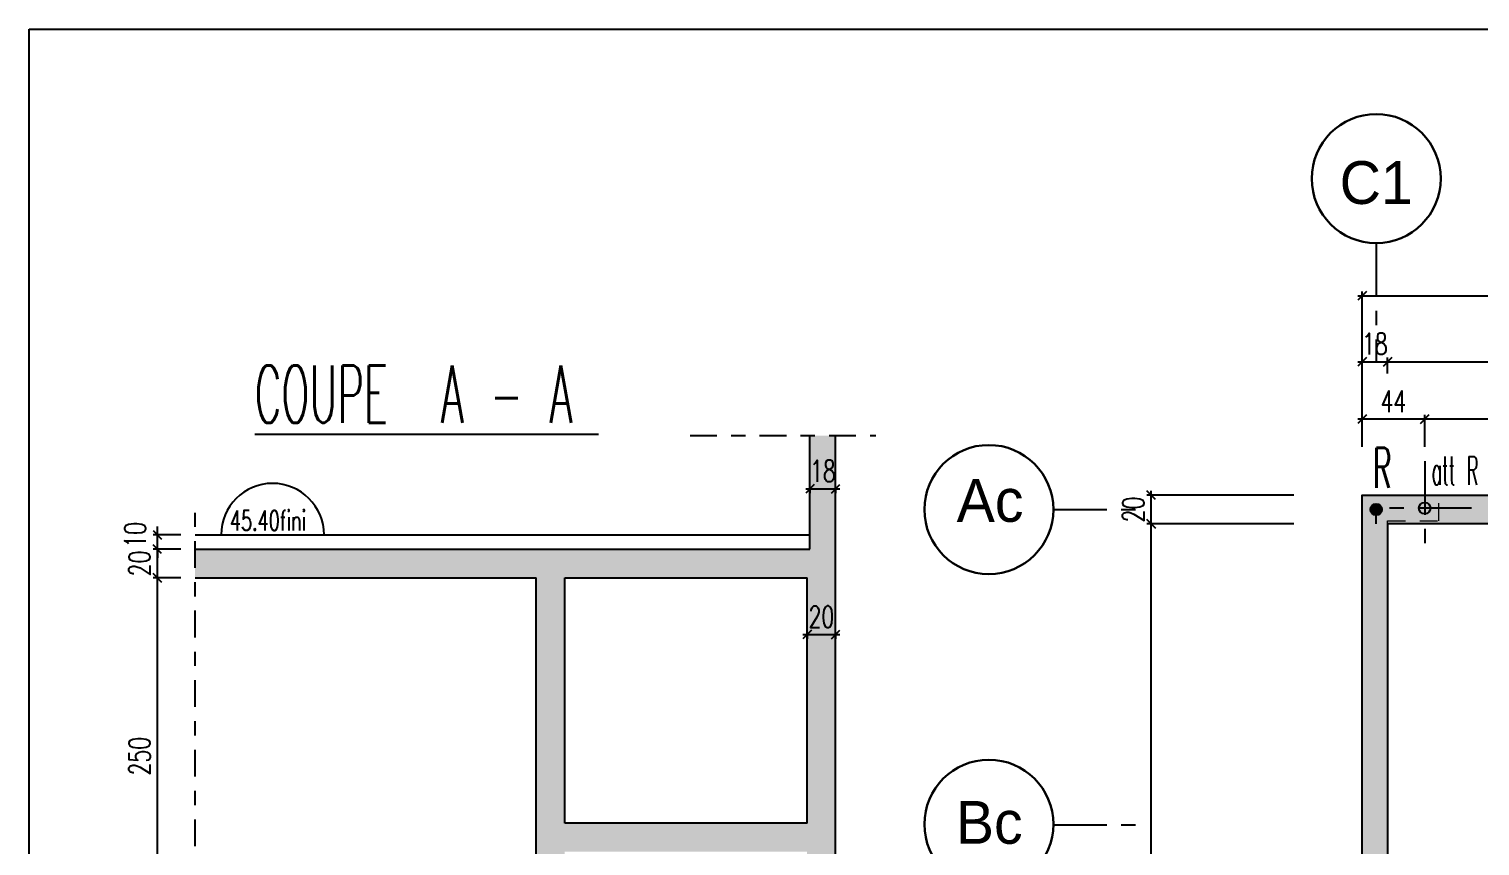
# Model space of a CAD drawing. Extents: x 308 to 787, y -199 to -146.
# Drawn here: x 307.85 to 318.03, y -160.69 to -154.96 of the extents above; entities that cross this region are included whole.
import ezdxf

# ---------------------------------------------------------------- set-up
doc = ezdxf.new("R2010")
doc.units = 0
doc.header["$LTSCALE"] = 0.5
doc.header["$MEASUREMENT"] = 0
for name, pattern in [('AXES2', [1.125, 0.75, -0.125, 0.125, -0.125]), ('CACHE', [0.375, 0.25, -0.125]), ('DISCONTINU2', [0.375, 0.25, -0.125])]:
    doc.linetypes.add(name, pattern=pattern)
doc.layers.get('DEFPOINTS').update_dxf_attribs({"linetype": 'CONTINUOUS'})
for name, color, linetype in [('A05-AXES', 13, 'AXES2'), ('A19-COTATIONS', 146, 'CONTINUOUS'), ('AXES', 6, 'AXES2'), ('CADRE-CART', 7, 'CONTINUOUS'), ('COTATION', 7, 'CONTINUOUS'), ('HABILLAGE', 7, 'CONTINUOUS'), ('MURS', 3, 'CONTINUOUS'), ('POCHAGE', 254, 'CONTINUOUS'), ('RAID', 1, 'CONTINUOUS'), ('RDC', 7, 'DISCONTINU2'), ('REPERE-RAID', 4, 'CONTINUOUS'), ('REPERE-SEM', 4, 'CONTINUOUS')]:
    doc.layers.add(name, color=color, linetype=linetype)
doc.styles.add('CGotH', font='GOTHIC.TTF')
doc.styles.add('ROMANS8', font='romans.shx', dxfattribs={"width": 0.7})
doc.styles.get("Standard").update_dxf_attribs({"font": 'txt.shx'})
doc.dimstyles.new('COT50 cm', dxfattribs={"dimtxt": 0.15, "dimasz": 0.06, "dimexe": 0.03, "dimexo": 0.1, "dimgap": 0.05, "dimtad": 1, "dimdec": 0, "dimlfac": 100, "dimzin": 0, "dimdsep": 46, "dimtxsty": 'ROMANS8', "dimblk1": 'OBLIQUE', "dimblk2": 'OBLIQUE', "dimsah": 1, "dimcen": 0.03, "dimdle": 0.03, "dimclrt": 1, "dimadec": 0, "dimazin": 0, "dimtfac": 1, "dimtdec": 0, "dimtmove": 0, "dimatfit": 3, "dimfxl": 0, "dimtolj": 1, "dimtzin": 0, "dimlwd": -1, "dimlwe": -1, "dimarcsym": 0})

# ---------------------------------------------------------------- blocks, each defined once
blk = doc.blocks.new('_Oblique')
at = {"layer": 'COTATION', "color": 0, "lineweight": -2}
blk.add_line((-0.5, -0.5), (0.5, 0.5), dxfattribs=at)
blk = doc.blocks.new('*D20')
at = {"layer": 'COTATION', "color": 0, "transparency": 16777216}
for p, q in [((317.2, -157.596), (317.2, -157.266)), ((317.379, -157.379), (317.379, -157.266)), ((317.17, -157.296), (317.409, -157.296))]:
    blk.add_line(p, q, dxfattribs=at)
at = {"layer": 'DEFPOINTS', "color": 0, "transparency": 16777216}
for p in [(317.379, -157.296), (317.379, -157.479), (317.2, -158.231)]:
    blk.add_point(p, dxfattribs=at)
at = {"layer": 'COTATION', "color": 0, "transparency": 16777216, "xscale": 0.06, "yscale": 0.06, "zscale": 0.06, "rotation": 180}
blk.add_blockref('_Oblique', (317.2, -157.296), dxfattribs=at)
at = {"layer": 'COTATION', "color": 0, "transparency": 16777216, "xscale": 0.06, "yscale": 0.06, "zscale": 0.06}
blk.add_blockref('_Oblique', (317.379, -157.296), dxfattribs=at)
at = {"layer": 'COTATION', "color": 1, "transparency": 16777216, "insert": (317.289, -157.171), "char_height": 0.15, "attachment_point": 5, "style": 'ROMANS8'}
blk.add_mtext('\\A1;18', dxfattribs=at)
blk = doc.blocks.new('*D21')
at = {"layer": 'COTATION', "color": 0, "transparency": 16777216}
for p, q in [((317.379, -157.379), (317.379, -157.266)), ((322.41, -157.596), (322.41, -157.266)), ((317.349, -157.296), (322.44, -157.296))]:
    blk.add_line(p, q, dxfattribs=at)
at = {"layer": 'DEFPOINTS', "color": 0, "transparency": 16777216}
for p in [(322.41, -157.296), (317.379, -157.479), (322.41, -158.431)]:
    blk.add_point(p, dxfattribs=at)
at = {"layer": 'COTATION', "color": 0, "transparency": 16777216, "xscale": 0.06, "yscale": 0.06, "zscale": 0.06, "rotation": 180}
blk.add_blockref('_Oblique', (317.379, -157.296), dxfattribs=at)
at = {"layer": 'COTATION', "color": 0, "transparency": 16777216, "xscale": 0.06, "yscale": 0.06, "zscale": 0.06}
blk.add_blockref('_Oblique', (322.41, -157.296), dxfattribs=at)
at = {"layer": 'COTATION', "color": 1, "transparency": 16777216, "insert": (319.894, -157.171), "char_height": 0.15, "attachment_point": 5, "style": 'ROMANS8'}
blk.add_mtext('\\A1;503', dxfattribs=at)
blk = doc.blocks.new('*D89')
at = {"layer": 'COTATION', "color": 0, "transparency": 16777216}
for p, q in [((317.17, -156.834), (324.329, -156.834)), ((317.2, -157.834), (317.2, -156.804)), ((324.299, -157.834), (324.299, -156.804))]:
    blk.add_line(p, q, dxfattribs=at)
at = {"layer": 'DEFPOINTS', "color": 0, "transparency": 16777216}
for p in [(324.299, -156.834), (317.2, -158.231), (324.299, -158.231)]:
    blk.add_point(p, dxfattribs=at)
at = {"layer": 'COTATION', "color": 0, "transparency": 16777216, "xscale": 0.06, "yscale": 0.06, "zscale": 0.06, "rotation": 180}
blk.add_blockref('_Oblique', (317.2, -156.834), dxfattribs=at)
at = {"layer": 'COTATION', "color": 0, "transparency": 16777216, "xscale": 0.06, "yscale": 0.06, "zscale": 0.06}
blk.add_blockref('_Oblique', (324.299, -156.834), dxfattribs=at)
at = {"layer": 'COTATION', "color": 1, "transparency": 16777216, "insert": (320.749, -156.709), "char_height": 0.15, "attachment_point": 5, "style": 'ROMANS8'}
blk.add_mtext('\\A1;710', dxfattribs=at)
blk = doc.blocks.new('*D100')
at = {"layer": 'COTATION', "color": 0, "transparency": 16777216}
for p, q in [((317.639, -157.893), (317.639, -157.668)), ((318.839, -157.893), (318.839, -157.668)), ((318.869, -157.698), (317.609, -157.698))]:
    blk.add_line(p, q, dxfattribs=at)
at = {"layer": 'DEFPOINTS', "color": 0, "transparency": 16777216}
for p in [(317.639, -157.698), (317.639, -157.993), (318.839, -157.993)]:
    blk.add_point(p, dxfattribs=at)
at = {"layer": 'COTATION', "color": 0, "transparency": 16777216, "xscale": 0.06, "yscale": 0.06, "zscale": 0.06, "rotation": 180}
blk.add_blockref('_Oblique', (317.639, -157.698), dxfattribs=at)
at = {"layer": 'COTATION', "color": 0, "transparency": 16777216, "xscale": 0.06, "yscale": 0.06, "zscale": 0.06}
blk.add_blockref('_Oblique', (318.839, -157.698), dxfattribs=at)
at = {"layer": 'COTATION', "color": 1, "transparency": 16777216, "insert": (318.239, -157.573), "char_height": 0.15, "attachment_point": 5, "style": 'ROMANS8'}
blk.add_mtext('\\A1;120', dxfattribs=at)
blk = doc.blocks.new('*D101')
at = {"layer": 'COTATION', "color": 0, "transparency": 16777216}
for p, q in [((317.2, -157.893), (317.2, -157.668)), ((317.639, -157.893), (317.639, -157.668)), ((317.669, -157.698), (317.17, -157.698))]:
    blk.add_line(p, q, dxfattribs=at)
at = {"layer": 'DEFPOINTS', "color": 0, "transparency": 16777216}
for p in [(317.2, -157.698), (317.2, -157.993), (317.639, -157.993)]:
    blk.add_point(p, dxfattribs=at)
at = {"layer": 'COTATION', "color": 0, "transparency": 16777216, "xscale": 0.06, "yscale": 0.06, "zscale": 0.06, "rotation": 180}
blk.add_blockref('_Oblique', (317.2, -157.698), dxfattribs=at)
at = {"layer": 'COTATION', "color": 0, "transparency": 16777216, "xscale": 0.06, "yscale": 0.06, "zscale": 0.06}
blk.add_blockref('_Oblique', (317.639, -157.698), dxfattribs=at)
at = {"layer": 'COTATION', "color": 1, "transparency": 16777216, "insert": (317.419, -157.573), "char_height": 0.15, "attachment_point": 5, "style": 'ROMANS8'}
blk.add_mtext('\\A1;44', dxfattribs=at)
blk = doc.blocks.new('*D122')
at = {"layer": 'COTATION', "color": 0, "transparency": 16777216}
for p, q in [((316.721, -158.431), (315.691, -158.431)), ((315.721, -163.46), (315.721, -158.401)), ((316.721, -163.43), (315.691, -163.43))]:
    blk.add_line(p, q, dxfattribs=at)
at = {"layer": 'DEFPOINTS', "color": 0, "transparency": 16777216}
for p in [(315.721, -158.431), (317.379, -158.431), (317.2, -163.43)]:
    blk.add_point(p, dxfattribs=at)
at = {"layer": 'COTATION', "color": 0, "transparency": 16777216, "xscale": 0.06, "yscale": 0.06, "zscale": 0.06}
for p, rotation in [((315.721, -158.431), 90), ((315.721, -163.43), 270)]:
    blk.add_blockref('_Oblique', p, dxfattribs=dict(at, rotation=rotation))
at = {"layer": 'COTATION', "color": 1, "transparency": 16777216, "insert": (315.596, -160.931), "char_height": 0.15, "attachment_point": 5, "rotation": 90, "style": 'ROMANS8'}
blk.add_mtext('\\A1;500', dxfattribs=at)
blk = doc.blocks.new('*D123')
at = {"layer": 'COTATION', "color": 0, "transparency": 16777216}
for p, q in [((316.721, -158.231), (315.691, -158.231)), ((315.721, -158.461), (315.721, -158.201)), ((316.721, -158.431), (315.691, -158.431))]:
    blk.add_line(p, q, dxfattribs=at)
at = {"layer": 'DEFPOINTS', "color": 0, "transparency": 16777216}
for p in [(315.721, -158.231), (317.2, -158.231), (317.379, -158.431)]:
    blk.add_point(p, dxfattribs=at)
at = {"layer": 'COTATION', "color": 0, "transparency": 16777216, "xscale": 0.06, "yscale": 0.06, "zscale": 0.06}
for p, rotation in [((315.721, -158.231), 90), ((315.721, -158.431), 270)]:
    blk.add_blockref('_Oblique', p, dxfattribs=dict(at, rotation=rotation))
at = {"layer": 'COTATION', "color": 1, "transparency": 16777216, "insert": (315.596, -158.331), "char_height": 0.15, "attachment_point": 5, "rotation": 90, "style": 'ROMANS8'}
blk.add_mtext('\\A1;20', dxfattribs=at)
blk = doc.blocks.new('A$C6B096A38')
at = {"layer": 'POCHAGE'}
h = blk.add_hatch(dxfattribs=at)
h.set_pattern_fill('AR-SAND', color=0, scale=0.07)
h.set_pattern_definition([(37.5, (-513.79323, 160.44126), (-0.004409535, 0.134877664), [0, -0.1064, 0, -0.119, 0, -0.11375]), (7.5, (-513.79323, 160.44126), (0.12388437, 0.197550225), [0, -0.0574, 0, -0.0959, 0, -0.03675]), (327.5, (-513.87933, 160.44126), (0.21798993, 0.000396134), [0, -0.035, 0, -0.126, 0, -0.1645]), (317.5, (-513.87933, 160.44126), (0.21042886, 0.06143729), [0, -0.0175, 0, -0.0826, 0, -0.0945])])
edge = h.paths.add_edge_path()
edge.add_line((-28.312, -4.465), (-28.601, -4.465))
edge.add_line((-28.601, -4.465), (-28.767, -4.465))
edge.add_arc((-28.807, -4.465), 0.04, -90, 0, ccw=False)
edge.add_line((-28.807, -4.505), (-28.807, -4.555))
edge.add_line((-28.807, -4.555), (-28.272, -4.555))
edge.add_line((-28.272, -4.555), (-28.272, -4.505))
edge.add_arc((-28.272, -4.465), 0.04, 180, 270, ccw=False)
edge = h.paths.add_edge_path()
edge.add_line((-28.272, -4.355), (-28.717, -4.355))
edge.add_line((-28.717, -4.355), (-28.717, 2.03))
edge.add_line((-28.717, 2.03), (-28.457, 2.03))
edge.add_line((-28.457, 2.03), (-28.457, 2.08))
edge.add_arc((-28.457, 2.12), 0.04, 180, 270, ccw=False)
edge.add_arc((-28.457, 2.12), 0.04, 90, 180, ccw=False)
edge.add_line((-28.457, 2.16), (-28.457, 2.21))
edge.add_line((-28.457, 2.21), (-28.896, 2.21))
edge.add_line((-28.896, 2.21), (-28.897, -4.465))
edge.add_line((-28.897, -4.465), (-28.847, -4.465))
edge.add_arc((-28.807, -4.465), 0.04, 0, 180, ccw=False)
edge.add_line((-28.767, -4.465), (-28.478, -4.465))
edge.add_line((-28.478, -4.465), (-28.312, -4.465))
edge.add_arc((-28.272, -4.465), 0.04, 90, 180, ccw=False)
edge.add_line((-28.272, -4.425), (-28.272, -4.355))
edge = h.paths.add_edge_path()
edge.add_line((-28.172, -4.355), (-28.272, -4.355))
edge.add_line((-28.272, -4.355), (-28.272, -4.425))
edge.add_arc((-28.272, -4.465), 0.04, 0, 90, ccw=False)
edge.add_line((-28.232, -4.465), (-28.172, -4.465))
edge.add_line((-28.172, -4.465), (-28.172, -4.355))
edge = h.paths.add_edge_path()
edge.add_line((-28.172, -4.465), (-28.232, -4.465))
edge.add_arc((-28.272, -4.465), 0.04, 270, 360, ccw=False)
edge.add_line((-28.272, -4.505), (-28.272, -4.555))
edge.add_line((-28.272, -4.555), (-28.172, -4.555))
edge.add_line((-28.172, -4.555), (-28.172, -4.465))
edge = h.paths.add_edge_path()
edge.add_arc((-28.807, -4.465), 0.04, 180, 270, ccw=False)
edge.add_line((-28.847, -4.465), (-28.897, -4.465))
edge.add_line((-28.897, -4.465), (-28.897, -4.555))
edge.add_line((-28.897, -4.555), (-28.807, -4.555))
edge.add_line((-28.807, -4.555), (-28.807, -4.505))
edge = h.paths.add_edge_path()
edge.add_line((-28.357, 2.21), (-28.457, 2.21))
edge.add_line((-28.457, 2.21), (-28.457, 2.16))
edge.add_arc((-28.457, 2.12), 0.04, 0, 90, ccw=False)
edge.add_line((-28.417, 2.12), (-28.357, 2.12))
edge.add_line((-28.357, 2.12), (-28.357, 2.21))
edge = h.paths.add_edge_path(flags=17)
edge.add_line((-28.357, 2.12), (-28.417, 2.12))
edge.add_arc((-28.457, 2.12), 0.04, 270, 360, ccw=False)
edge.add_line((-28.457, 2.08), (-28.457, 2.03))
edge.add_line((-28.457, 2.03), (-28.357, 2.03))
edge.add_line((-28.357, 2.03), (-28.357, 2.12))
at = {"layer": 'AXES', "color": 1}
for p, q in [((-28.457, 2.449), (-28.457, 1.791)), ((-28.128, 2.12), (-28.786, 2.12))]:
    blk.add_line(p, q, dxfattribs=at)
at = {"layer": 'RAID'}
blk.add_circle((-28.457, 2.12), 0.04, dxfattribs=at)
at = {"layer": 'RDC', "linetype": 'CACHE', "lineweight": 15}
blk.add_lwpolyline([(-28.717, 2.03), (-28.357, 2.03), (-28.357, 2.21), (-28.896, 2.21), (-28.897, -4.555), (-28.172, -4.555), (-28.172, -4.355), (-28.717, -4.355)], close=True, dxfattribs=at)
blk = doc.blocks.new('*D932')
at = {"layer": 'COTATION', "color": 0, "transparency": 16777216}
for p, q in [((308.753, -161.339), (308.753, -158.779)), ((308.918, -158.809), (308.723, -158.809)), ((308.918, -161.309), (308.723, -161.309))]:
    blk.add_line(p, q, dxfattribs=at)
at = {"layer": 'DEFPOINTS', "color": 0, "transparency": 16777216}
for p in [(308.753, -158.809), (309.018, -158.809), (309.018, -161.309)]:
    blk.add_point(p, dxfattribs=at)
at = {"layer": 'COTATION', "color": 0, "transparency": 16777216, "xscale": 0.06, "yscale": 0.06, "zscale": 0.06}
for p, rotation in [((308.753, -158.809), 90), ((308.753, -161.309), 270)]:
    blk.add_blockref('_Oblique', p, dxfattribs=dict(at, rotation=rotation))
at = {"layer": 'COTATION', "color": 1, "transparency": 16777216, "insert": (308.628, -160.059), "char_height": 0.15, "attachment_point": 5, "rotation": 90, "style": 'ROMANS8'}
blk.add_mtext('\\A1;250', dxfattribs=at)
blk = doc.blocks.new('*D933')
at = {"layer": 'COTATION', "color": 0, "transparency": 16777216}
for p, q in [((308.753, -158.839), (308.753, -158.579)), ((308.918, -158.609), (308.723, -158.609)), ((308.918, -158.809), (308.723, -158.809))]:
    blk.add_line(p, q, dxfattribs=at)
at = {"layer": 'DEFPOINTS', "color": 0, "transparency": 16777216}
for p in [(308.753, -158.609), (309.018, -158.609), (309.018, -158.809)]:
    blk.add_point(p, dxfattribs=at)
at = {"layer": 'COTATION', "color": 0, "transparency": 16777216, "xscale": 0.06, "yscale": 0.06, "zscale": 0.06}
for p, rotation in [((308.753, -158.609), 90), ((308.753, -158.809), 270)]:
    blk.add_blockref('_Oblique', p, dxfattribs=dict(at, rotation=rotation))
at = {"layer": 'COTATION', "color": 1, "transparency": 16777216, "insert": (308.628, -158.709), "char_height": 0.15, "attachment_point": 5, "rotation": 90, "style": 'ROMANS8'}
blk.add_mtext('\\A1;20', dxfattribs=at)
blk = doc.blocks.new('*D934')
at = {"layer": 'COTATION', "color": 0, "transparency": 16777216}
for p, q in [((308.753, -158.509), (308.753, -158.449)), ((308.918, -158.509), (308.723, -158.509)), ((308.753, -158.609), (308.753, -158.509)), ((308.918, -158.609), (308.723, -158.609)), ((308.753, -158.609), (308.753, -158.669))]:
    blk.add_line(p, q, dxfattribs=at)
at = {"layer": 'DEFPOINTS', "color": 0, "transparency": 16777216}
for p in [(308.753, -158.509), (309.018, -158.509), (309.018, -158.609)]:
    blk.add_point(p, dxfattribs=at)
at = {"layer": 'COTATION', "color": 0, "transparency": 16777216, "xscale": 0.06, "yscale": 0.06, "zscale": 0.06}
for p, rotation in [((308.753, -158.509), 270), ((308.753, -158.609), 90)]:
    blk.add_blockref('_Oblique', p, dxfattribs=dict(at, rotation=rotation))
at = {"layer": 'COTATION', "color": 1, "transparency": 16777216, "insert": (308.598, -158.509), "char_height": 0.15, "attachment_point": 5, "rotation": 90, "style": 'ROMANS8'}
blk.add_mtext('\\A1;10', dxfattribs=at)
blk = doc.blocks.new('*D935')
at = {"layer": 'COTATION', "color": 0, "transparency": 16777216}
for p, q in [((313.279, -159.207), (313.539, -159.207)), ((313.309, -159.207), (313.309, -159.237)), ((313.509, -159.207), (313.509, -159.237))]:
    blk.add_line(p, q, dxfattribs=at)
at = {"layer": 'DEFPOINTS', "color": 0, "transparency": 16777216}
for p in [(313.309, -159.115), (313.509, -159.115), (313.509, -159.207)]:
    blk.add_point(p, dxfattribs=at)
at = {"layer": 'COTATION', "color": 0, "transparency": 16777216, "xscale": 0.06, "yscale": 0.06, "zscale": 0.06, "rotation": 180}
blk.add_blockref('_Oblique', (313.309, -159.207), dxfattribs=at)
at = {"layer": 'COTATION', "color": 0, "transparency": 16777216, "xscale": 0.06, "yscale": 0.06, "zscale": 0.06}
blk.add_blockref('_Oblique', (313.509, -159.207), dxfattribs=at)
at = {"layer": 'COTATION', "color": 1, "transparency": 16777216, "insert": (313.409, -159.082), "char_height": 0.15, "attachment_point": 5, "style": 'ROMANS8'}
blk.add_mtext('\\A1;20', dxfattribs=at)
blk = doc.blocks.new('*D938')
at = {"layer": 'COTATION', "color": 0, "transparency": 16777216}
for p, q in [((313.299, -158.186), (313.539, -158.186)), ((313.329, -158.186), (313.329, -158.216)), ((313.509, -158.186), (313.509, -158.216))]:
    blk.add_line(p, q, dxfattribs=at)
at = {"layer": 'DEFPOINTS', "color": 0, "transparency": 16777216}
for p in [(313.329, -158.093), (313.509, -158.093), (313.509, -158.186)]:
    blk.add_point(p, dxfattribs=at)
at = {"layer": 'COTATION', "color": 0, "transparency": 16777216, "xscale": 0.06, "yscale": 0.06, "zscale": 0.06, "rotation": 180}
blk.add_blockref('_Oblique', (313.329, -158.186), dxfattribs=at)
at = {"layer": 'COTATION', "color": 0, "transparency": 16777216, "xscale": 0.06, "yscale": 0.06, "zscale": 0.06}
blk.add_blockref('_Oblique', (313.509, -158.186), dxfattribs=at)
at = {"layer": 'COTATION', "color": 1, "transparency": 16777216, "insert": (313.419, -158.061), "char_height": 0.15, "attachment_point": 5, "style": 'ROMANS8'}
blk.add_mtext('\\A1;18', dxfattribs=at)

msp = doc.modelspace()

# ---------------------------------------------------------------- hatches: boundary and pattern name
at = {"layer": 'POCHAGE'}
h = msp.add_hatch(color=256, dxfattribs=at)
h.paths.add_polyline_path([(313.509, -157.813), (313.329, -157.813), (313.329, -158.6091), (309.0177, -158.6091), (309.0177, -158.8091), (311.409, -158.8091), (311.409, -161.4091), (309.0177, -161.4091), (309.0177, -161.6091), (311.409, -161.6091), (311.409, -161.9091), (311.609, -161.9091), (311.609, -160.7291), (313.309, -160.7291), (313.309, -168.2451), (311.609, -168.2451), (311.609, -167.0091), (311.409, -167.0091), (311.409, -168.2451), (311.209, -168.2451), (311.209, -168.4951), (313.759, -168.4951), (313.759, -168.2451), (313.509, -168.2451)])
h.paths.add_polyline_path([(313.309, -160.5291), (311.609, -160.5291), (311.609, -158.8091), (313.309, -158.8091)], flags=16)
h.paths.add_polyline_path([(313.2865, -166.6805), (313.5315, -166.6805), (313.5315, -166.4555), (313.2865, -166.4555)], flags=25)
h.paths.add_polyline_path([(313.2865, -159.1948), (313.5315, -159.1948), (313.5315, -158.9698), (313.2865, -158.9698)], flags=24)
h.paths.add_polyline_path([(311.1419, -161.7816), (311.1419, -161.5366), (310.9169, -161.5366), (310.9169, -161.7816)], flags=25)
h.paths.add_polyline_path([(313.304, -158.1732), (313.534, -158.1732), (313.534, -157.9482), (313.304, -157.9482)], flags=25)
msp.add_hatch(color=256, dxfattribs=at).paths.add_polyline_path([(317.3792, -158.4313), (322.4095, -158.4345), (322.4063, -163.4315), (322.8943, -163.4315), (322.8943, -163.2515), (322.5893, -163.2515), (322.5893, -158.4313), (324.0993, -158.4313), (324.0993, -163.2515), (324.0493, -163.2515), (324.0493, -163.4315), (324.0993, -163.4315), (324.0993, -163.6413), (324.299, -163.6413), (324.299, -160.6413), (330.1793, -160.6413), (330.1793, -166.1413), (330.3593, -166.1413), (330.3593, -160.6413), (332.9326, -160.6413), (332.9326, -166.1413), (333.1126, -166.1413), (333.1126, -160.6413), (339.0159, -160.6413), (339.0155, -165.5414), (339.1955, -165.5411), (339.1959, -160.6413), (342.9147, -160.6413), (342.9147, -167.1613), (344.696, -167.1613), (344.6961, -166.9808), (343.0947, -166.9808), (343.0947, -160.6413), (345.936, -160.6413), (345.936, -166.961), (345.8513, -167.1612), (346.0962, -167.1612), (346.0959, -160.4413), (324.2993, -160.4413), (324.299, -158.2313), (317.1999, -158.2313), (317.1999, -163.4304), (317.3792, -163.4315)])
at = {"layer": 'RAID'}
msp.add_hatch(color=256, dxfattribs=at).paths.add_polyline_path([(317.259, -158.3313, -1), (317.339, -158.3313, -1)])

# ---------------------------------------------------------------- linework, layer by layer
at = {"layer": 'A05-AXES', "ltscale": 5}
msp.add_line((317.299, -158.4313), (317.299, -158.3313), dxfattribs=at)
at = {"layer": 'A19-COTATIONS', "color": 242, "lineweight": 30, "ltscale": 10, "true_color": 0xcd2027}
for centre in [(317.299, -156.0126), (314.5833, -158.3313), (314.5833, -160.5363)]:
    msp.add_circle(centre, 0.4522, dxfattribs=at)
at = {"layer": 'AXES', "color": 1}
for p, q in [((317.299, -156.4648), (317.299, -157.296)), ((315.0355, -158.3313), (315.6757, -158.3313)), ((315.0355, -160.5413), (315.6278, -160.5413))]:
    msp.add_line(p, q, dxfattribs=at)
at = {"layer": 'AXES', "color": 6, "ltscale": 0.5}
for p, q in [((312.4883, -157.813), (313.7914, -157.813)), ((309.0177, -168.4896), (309.0177, -158.3537))]:
    msp.add_line(p, q, dxfattribs=at)
at = {"layer": 'CADRE-CART', "color": 1}
msp.add_lwpolyline([(307.8533, -154.9648), (437.1328, -154.9648), (437.1328, -198.9648), (307.8533, -198.9648)], close=True, dxfattribs=at)
at = {"layer": 'COTATION'}
msp.add_arc((309.5609, -158.5091), 0.3611, 0, 180, dxfattribs=at)
at = {"layer": 'HABILLAGE', "ltscale": 2}
msp.add_line((309.0177, -158.5091), (313.329, -158.5091), dxfattribs=at)
at = {"layer": 'MURS'}
for p, q in [((313.329, -158.6091), (313.329, -157.813)), ((313.509, -168.2451), (313.509, -157.813)), ((309.0177, -158.6091), (313.329, -158.6091)), ((309.0177, -158.8091), (311.409, -158.8091)), ((311.409, -161.4091), (311.409, -158.8091)), ((311.609, -158.8091), (313.309, -158.8091)), ((311.609, -160.5291), (311.609, -158.8091)), ((313.309, -160.5291), (313.309, -158.8091)), ((313.309, -160.5291), (311.609, -160.5291))]:
    msp.add_line(p, q, dxfattribs=at)
msp.add_lwpolyline([(324.299, -160.6413), (324.299, -163.6413), (324.0993, -163.6413), (324.0993, -163.4315), (324.0493, -163.4315), (324.0493, -163.2515), (324.0993, -163.2515), (324.0993, -158.4313), (322.5893, -158.4313), (322.5893, -163.2515), (322.8943, -163.2515), (322.8943, -163.4315), (322.4063, -163.4315), (322.4095, -158.4313), (317.3792, -158.4313), (317.3792, -163.4315), (317.1999, -163.4304), (317.1999, -158.2313), (324.299, -158.2313), (324.2993, -160.4413)], dxfattribs=at)
at = {"layer": 'RAID'}
msp.add_circle((317.299, -158.3313), 0.04, dxfattribs=at)

# ---------------------------------------------------------------- block references
at = {"layer": 'RDC'}
msp.add_blockref('A$C6B096A38', (346.0959, -160.4413), dxfattribs=at)

# ---------------------------------------------------------------- texts
at = {"layer": 'A05-AXES', "color": 1, "ltscale": 0.5, "char_height": 0.3, "attachment_point": 2, "rotation": 0.00168, "line_spacing_factor": 1.032839, "style": 'CGotH'}
for s, insert, width in [('C1', (317.2991, -155.8903), 0.3408), ('Ac', (314.5915, -158.1175), 0.384), ('Bc', (314.5859, -160.373), 0.384)]:
    msp.add_mtext(s, dxfattribs=dict(at, insert=insert, width=width))
at = {"layer": 'HABILLAGE', "color": 1, "style": 'ROMANS8', "width": 0.65}
msp.add_text('45.40fini', height=0.14, dxfattribs=at).set_placement((309.2611, -158.4783))
at = {"layer": 'REPERE-RAID', "color": 4}
for s, height, width, p in [('R', 0.28, 0.519, (317.2757, -158.1781)), ('att R', 0.2, 0.45, (317.6872, -158.159))]:
    msp.add_text(s, height=height, dxfattribs=dict(at, width=width)).set_placement(p)
at = {"layer": 'REPERE-SEM', "color": 4, "width": 0.519}
msp.add_text(' %%UCOUPE  A - A ', height=0.4, dxfattribs=at).set_placement((309.2511, -157.7226))

# ---------------------------------------------------------------- dimensions: what is measured, and where the dimension line sits
at = {"layer": 'COTATION'}
dim = msp.add_linear_dim(base=(324.299, -156.8339), p1=(317.1999, -158.2313), p2=(324.299, -158.2313), dimstyle='COT50 cm', dxfattribs=at)
dim.commit()
dim.dimension.update_dxf_attribs({"geometry": '*D89', "text_midpoint": (320.7494, -156.7089)})
dim = msp.add_linear_dim(base=(317.3792, -157.296), p1=(317.1996, -158.2313), p2=(317.3792, -157.479), dimstyle='COT50 cm', override={"dimfxl": 0.3, "dimfxlon": 1}, dxfattribs=at)
dim.commit()
dim.dimension.update_dxf_attribs({"geometry": '*D20', "text_midpoint": (317.2894, -157.296), "dimtype": 160})
for base, p1, p2, override, picture, middle in [((322.4095, -157.296), (317.3792, -157.479), (322.4095, -158.4313), {"dimtmove": 1, "dimfxl": 0.3, "dimfxlon": 1}, '*D21', (319.8944, -157.171)), ((317.1999, -157.6983), (317.639, -157.9932), (317.1999, -157.9932), {"dimtmove": 1}, '*D101', (317.4194, -157.5733)), ((317.639, -157.6983), (318.8389, -157.9932), (317.639, -157.9932), {"dimtmove": 1}, '*D100', (318.2389, -157.5733))]:
    dim = msp.add_linear_dim(base=base, p1=p1, p2=p2, dimstyle='COT50 cm', override=override, dxfattribs=at)
    dim.commit()
    dim.dimension.update_dxf_attribs({"geometry": picture, "text_midpoint": middle})
at = {"layer": 'COTATION', "color": 0}
for base, p1, p2, picture, middle in [((313.509, -158.1857), (313.329, -158.0934), (313.509, -158.0934), '*D938', (313.419, -158.1857)), ((313.509, -159.2073), (313.309, -159.115), (313.509, -159.115), '*D935', (313.409, -159.2073))]:
    dim = msp.add_linear_dim(base=base, p1=p1, p2=p2, dimstyle='COT50 cm', override={"dimfxl": 10}, dxfattribs=at)
    dim.commit()
    dim.dimension.update_dxf_attribs({"geometry": picture, "text_midpoint": middle, "dimtype": 160})
at = {"layer": 'COTATION'}
dim = msp.add_linear_dim(base=(315.7211, -158.2313), p1=(317.3792, -158.4313), p2=(317.1996, -158.2313), angle=90, dimstyle='COT50 cm', override={"dimtmove": 1}, dxfattribs=at)
dim.commit()
dim.dimension.update_dxf_attribs({"geometry": '*D123', "text_midpoint": (315.7211, -158.3313), "dimtype": 160})
at = {"layer": 'COTATION', "color": 0}
for base, p1, p2, picture, middle in [((308.7529, -158.5091), (309.0177, -158.6091), (309.0177, -158.5091), '*D934', (308.7229, -158.5091)), ((308.7529, -158.6091), (309.0177, -158.8091), (309.0177, -158.6091), '*D933', (308.7529, -158.7091))]:
    dim = msp.add_linear_dim(base=base, p1=p1, p2=p2, angle=90, dimstyle='COT50 cm', override={"dimtmove": 1}, dxfattribs=at)
    dim.commit()
    dim.dimension.update_dxf_attribs({"geometry": picture, "text_midpoint": middle, "dimtype": 160})
at = {"layer": 'COTATION'}
dim = msp.add_linear_dim(base=(315.7211, -158.4313), p1=(317.1999, -163.4304), p2=(317.3792, -158.4313), angle=90, dimstyle='COT50 cm', override={"dimtmove": 1}, dxfattribs=at)
dim.commit()
dim.dimension.update_dxf_attribs({"geometry": '*D122', "text_midpoint": (315.5961, -160.9308)})
at = {"layer": 'COTATION', "color": 0}
dim = msp.add_linear_dim(base=(308.7529, -158.8091), p1=(309.0177, -161.3091), p2=(309.0177, -158.8091), angle=90, dimstyle='COT50 cm', override={"dimtmove": 1}, dxfattribs=at)
dim.commit()
dim.dimension.update_dxf_attribs({"geometry": '*D932', "text_midpoint": (308.6279, -160.0591)})

doc.saveas('drawing.dxf')
